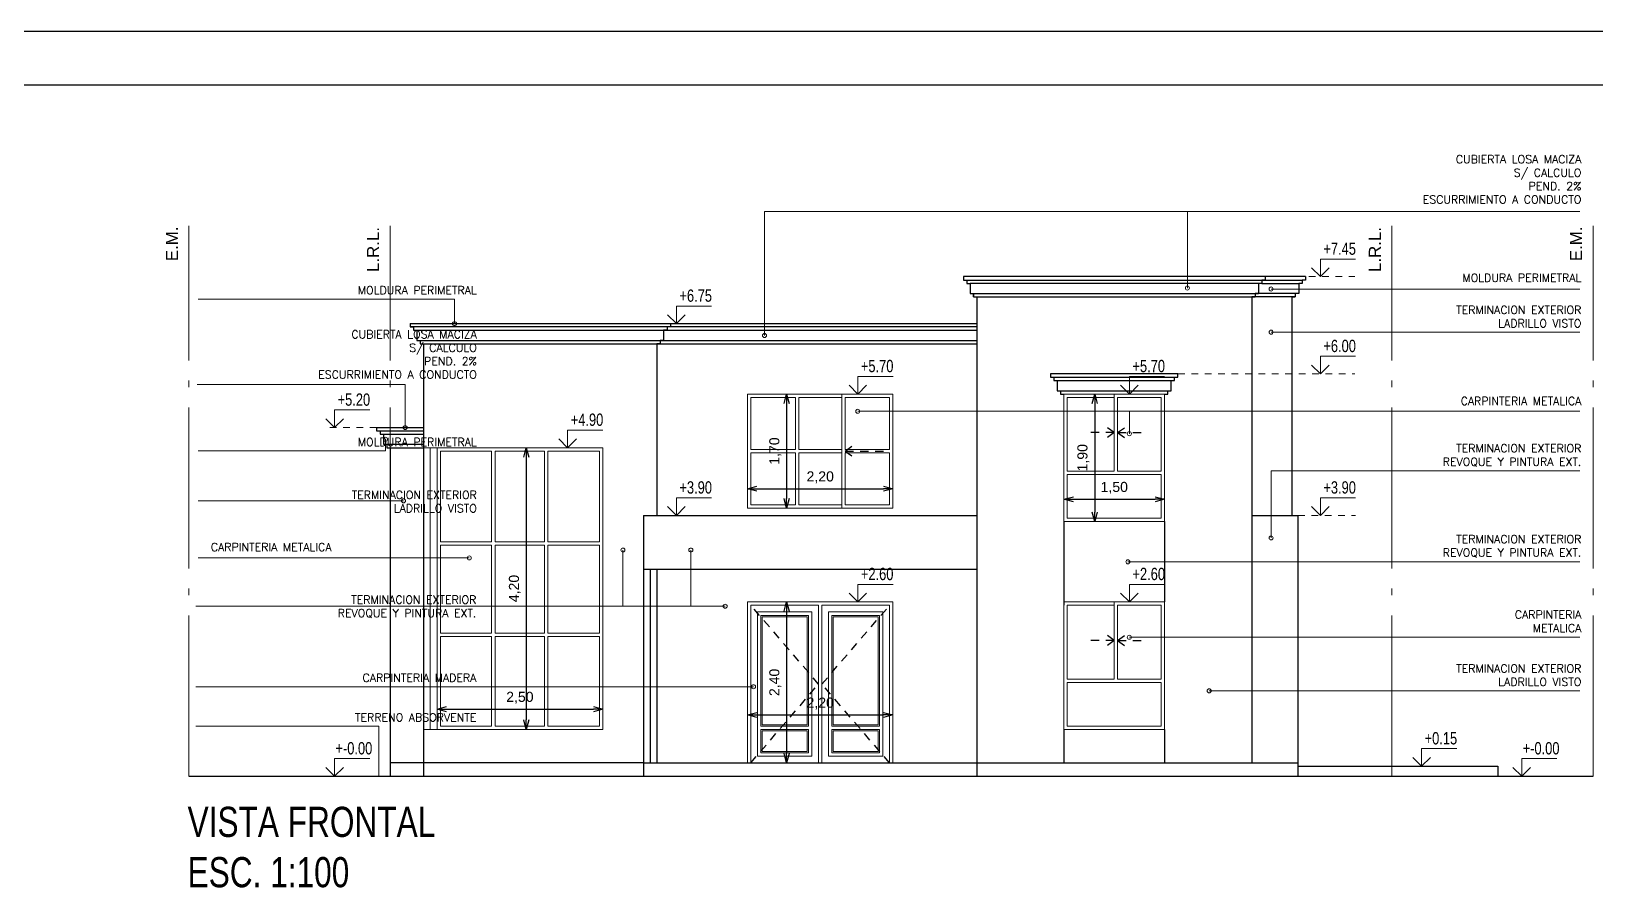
# Model space of a CAD drawing. Header units: millimetres. Extents: x 299 to 493, y -175 to -78.
# Drawn here: x 325.3 to 348.63, y -110.26 to -97.49 of the extents above; entities that cross this region are included whole.
import ezdxf

# ---------------------------------------------------------------- set-up
doc = ezdxf.new("R2010")
doc.units = ezdxf.units.MM
for name, pattern in [('ACAD_ISO04W100', [30, 24, -3, 0, -3]), ('ACAD_ISO07W100', [3, 0, -3]), ('HIDDEN2', [0.1875, 0.125, -0.0625])]:
    doc.linetypes.add(name, pattern=pattern)
for name, color, linetype, lineweight in [('0-CARATULA', 5, 'Continuous', 25), ('0-CARPVISTA', 20, 'Continuous', 15), ('0-COTAS', 11, 'Continuous', 15), ('0-EJES', 240, 'ACAD_ISO04W100', 20)]:
    doc.layers.add(name, color=color, linetype=linetype, lineweight=lineweight)
for name, color, linetype in [('0-FINITO', 253, 'Continuous'), ('0-MUROS', 251, 'Continuous'), ('0-TEXTO', 4, 'Continuous'), ('0-VISTA 2', 2, 'Continuous')]:
    doc.layers.add(name, color=color, linetype=linetype)
doc.styles.add('Arial', font='arial.ttf', dxfattribs={"height": 0.15})
doc.styles.add('DESLOC', font='arial.ttf', dxfattribs={"width": 0.75})
doc.styles.add('RomanS', font='romans.shx')
doc.styles.get("Standard").update_dxf_attribs({"font": 'arial.ttf'})
doc.dimstyles.new('CotaNº1', dxfattribs={"dimtxt": 0.15, "dimasz": 0.14, "dimexe": 0, "dimexo": 0.5, "dimgap": 0.08, "dimtad": 1, "dimzin": 4, "dimtxsty": 'Arial', "dimblk": 'OPEN30', "dimcen": 0.3, "dimse1": 1, "dimse2": 1, "dimaunit": 1, "dimazin": 0, "dimtfac": 1, "dimtmove": 0, "dimatfit": 2, "dimfxl": 1, "dimarcsym": 0})

# ---------------------------------------------------------------- blocks, each defined once
blk = doc.blocks.new('nivel vista')
for p in [(26282.266, 31333.514), (26282.466, 31333.514)]:
    blk.add_line(p, (26282.366, 31333.414))
blk.add_lwpolyline([(26282.366, 31333.414), (26282.366, 31333.614), (26282.766, 31333.614)])
blk = doc.blocks.new('_Open30')
at = {"color": 0, "linetype": 'ByBlock', "lineweight": -2}
for p, q in [((-1, 0.27), (0, 0)), ((0, 0), (-1, -0.27)), ((0, 0), (-1, 0))]:
    blk.add_line(p, q, dxfattribs=at)
blk = doc.blocks.new('*D388')
at = {"layer": '0-COTAS', "color": 0, "lineweight": -2, "transparency": 16777216}
blk.add_line((332.678, -103.837), (332.678, -107.757), dxfattribs=at)
at = {"layer": 'Defpoints', "color": 0, "transparency": 16777216}
for p in [(331.247, -103.697), (331.247, -107.897), (332.678, -107.897)]:
    blk.add_point(p, dxfattribs=at)
at = {"layer": '0-COTAS', "color": 0, "lineweight": -2, "transparency": 16777216, "xscale": 0.14, "yscale": 0.14, "zscale": 0.14}
for p, rotation in [((332.678, -103.697), 90), ((332.678, -107.897), 270)]:
    blk.add_blockref('_Open30', p, dxfattribs=dict(at, rotation=rotation))
at = {"layer": '0-COTAS', "color": 0, "transparency": 16777216, "insert": (332.508, -105.797), "char_height": 0.15, "attachment_point": 5, "rotation": 90, "style": 'Arial'}
blk.add_mtext('4,20', dxfattribs=at)
blk = doc.blocks.new('*D389')
at = {"layer": '0-COTAS', "color": 0, "lineweight": -2, "transparency": 16777216}
blk.add_line((336.561, -103.037), (336.561, -104.457), dxfattribs=at)
at = {"layer": 'Defpoints', "color": 0, "transparency": 16777216}
for p in [(337.062, -102.897), (336.561, -104.597), (337.062, -104.597)]:
    blk.add_point(p, dxfattribs=at)
at = {"layer": '0-COTAS', "color": 0, "lineweight": -2, "transparency": 16777216, "xscale": 0.14, "yscale": 0.14, "zscale": 0.14}
for p, rotation in [((336.561, -102.897), 90), ((336.561, -104.597), 270)]:
    blk.add_blockref('_Open30', p, dxfattribs=dict(at, rotation=rotation))
at = {"layer": '0-COTAS', "color": 0, "transparency": 16777216, "insert": (336.391, -103.747), "char_height": 0.15, "attachment_point": 5, "rotation": 90, "style": 'Arial'}
blk.add_mtext('1,70', dxfattribs=at)
blk = doc.blocks.new('*D390')
at = {"layer": '0-COTAS', "color": 0, "lineweight": -2, "transparency": 16777216}
blk.add_line((336.561, -106.137), (336.561, -108.257), dxfattribs=at)
at = {"layer": 'Defpoints', "color": 0, "transparency": 16777216}
for p in [(337.119, -105.997), (336.561, -108.397), (337.119, -108.397)]:
    blk.add_point(p, dxfattribs=at)
at = {"layer": '0-COTAS', "color": 0, "lineweight": -2, "transparency": 16777216, "xscale": 0.14, "yscale": 0.14, "zscale": 0.14}
for p, rotation in [((336.561, -105.997), 90), ((336.561, -108.397), 270)]:
    blk.add_blockref('_Open30', p, dxfattribs=dict(at, rotation=rotation))
at = {"layer": '0-COTAS', "color": 0, "transparency": 16777216, "insert": (336.391, -107.197), "char_height": 0.15, "attachment_point": 5, "rotation": 90, "style": 'Arial'}
blk.add_mtext('2,40', dxfattribs=at)
blk = doc.blocks.new('*D391')
at = {"layer": '0-COTAS', "color": 0, "lineweight": -2, "transparency": 16777216}
blk.add_line((341.156, -103.037), (341.156, -104.657), dxfattribs=at)
at = {"layer": 'Defpoints', "color": 0, "transparency": 16777216}
for p in [(340.697, -102.897), (340.697, -104.797), (341.156, -104.797)]:
    blk.add_point(p, dxfattribs=at)
at = {"layer": '0-COTAS', "color": 0, "lineweight": -2, "transparency": 16777216, "xscale": 0.14, "yscale": 0.14, "zscale": 0.14}
for p, rotation in [((341.156, -102.897), 90), ((341.156, -104.797), 270)]:
    blk.add_blockref('_Open30', p, dxfattribs=dict(at, rotation=rotation))
at = {"layer": '0-COTAS', "color": 0, "transparency": 16777216, "insert": (340.986, -103.847), "char_height": 0.15, "attachment_point": 5, "rotation": 90, "style": 'Arial'}
blk.add_mtext('1,90', dxfattribs=at)
blk = doc.blocks.new('*D421')
at = {"layer": '0-COTAS', "color": 0, "lineweight": -2, "transparency": 16777216}
blk.add_line((331.487, -107.596), (333.68, -107.596), dxfattribs=at)
at = {"layer": 'Defpoints', "color": 0, "transparency": 16777216}
for p in [(333.82, -107.596), (331.347, -107.897), (333.82, -107.897)]:
    blk.add_point(p, dxfattribs=at)
at = {"layer": '0-COTAS', "color": 0, "lineweight": -2, "transparency": 16777216, "xscale": 0.14, "yscale": 0.14, "zscale": 0.14, "rotation": 180}
blk.add_blockref('_Open30', (331.347, -107.596), dxfattribs=at)
at = {"layer": '0-COTAS', "color": 0, "lineweight": -2, "transparency": 16777216, "xscale": 0.14, "yscale": 0.14, "zscale": 0.14}
blk.add_blockref('_Open30', (333.82, -107.596), dxfattribs=at)
at = {"layer": '0-COTAS', "color": 0, "transparency": 16777216, "insert": (332.583, -107.426), "char_height": 0.15, "attachment_point": 5, "style": 'Arial'}
blk.add_mtext('2,50', dxfattribs=at)
blk = doc.blocks.new('*D422')
at = {"layer": '0-COTAS', "color": 0, "lineweight": -2, "transparency": 16777216}
blk.add_line((336.117, -107.682), (338.007, -107.682), dxfattribs=at)
at = {"layer": 'Defpoints', "color": 0, "transparency": 16777216}
for p in [(338.147, -107.682), (335.977, -108.397), (338.147, -108.397)]:
    blk.add_point(p, dxfattribs=at)
at = {"layer": '0-COTAS', "color": 0, "lineweight": -2, "transparency": 16777216, "xscale": 0.14, "yscale": 0.14, "zscale": 0.14, "rotation": 180}
blk.add_blockref('_Open30', (335.977, -107.682), dxfattribs=at)
at = {"layer": '0-COTAS', "color": 0, "lineweight": -2, "transparency": 16777216, "xscale": 0.14, "yscale": 0.14, "zscale": 0.14}
blk.add_blockref('_Open30', (338.147, -107.682), dxfattribs=at)
at = {"layer": '0-COTAS', "color": 0, "transparency": 16777216, "insert": (337.062, -107.512), "char_height": 0.15, "attachment_point": 5, "style": 'Arial'}
blk.add_mtext('2,20', dxfattribs=at)
blk = doc.blocks.new('*D423')
at = {"layer": '0-COTAS', "color": 0, "lineweight": -2, "transparency": 16777216}
blk.add_line((336.117, -104.309), (338.007, -104.309), dxfattribs=at)
at = {"layer": 'Defpoints', "color": 0, "transparency": 16777216}
for p in [(338.147, -104.309), (335.977, -104.597), (338.147, -104.597)]:
    blk.add_point(p, dxfattribs=at)
at = {"layer": '0-COTAS', "color": 0, "lineweight": -2, "transparency": 16777216, "xscale": 0.14, "yscale": 0.14, "zscale": 0.14, "rotation": 180}
blk.add_blockref('_Open30', (335.977, -104.309), dxfattribs=at)
at = {"layer": '0-COTAS', "color": 0, "lineweight": -2, "transparency": 16777216, "xscale": 0.14, "yscale": 0.14, "zscale": 0.14}
blk.add_blockref('_Open30', (338.147, -104.309), dxfattribs=at)
at = {"layer": '0-COTAS', "color": 0, "transparency": 16777216, "insert": (337.062, -104.139), "char_height": 0.15, "attachment_point": 5, "style": 'Arial'}
blk.add_mtext('2,20', dxfattribs=at)
blk = doc.blocks.new('*D424')
at = {"layer": '0-COTAS', "color": 0, "lineweight": -2, "transparency": 16777216}
blk.add_line((340.837, -104.466), (342.057, -104.466), dxfattribs=at)
at = {"layer": 'Defpoints', "color": 0, "transparency": 16777216}
for p in [(342.197, -104.466), (340.697, -104.797), (342.197, -104.797)]:
    blk.add_point(p, dxfattribs=at)
at = {"layer": '0-COTAS', "color": 0, "lineweight": -2, "transparency": 16777216, "xscale": 0.14, "yscale": 0.14, "zscale": 0.14, "rotation": 180}
blk.add_blockref('_Open30', (340.697, -104.466), dxfattribs=at)
at = {"layer": '0-COTAS', "color": 0, "lineweight": -2, "transparency": 16777216, "xscale": 0.14, "yscale": 0.14, "zscale": 0.14}
blk.add_blockref('_Open30', (342.197, -104.466), dxfattribs=at)
at = {"layer": '0-COTAS', "color": 0, "transparency": 16777216, "insert": (341.447, -104.296), "char_height": 0.15, "attachment_point": 5, "style": 'Arial'}
blk.add_mtext('1,50', dxfattribs=at)
blk = doc.blocks.new('*D425')
at = {"layer": '0-COTAS', "color": 0, "lineweight": -2, "transparency": 16777216}
blk.add_line((341.156, -103.037), (341.156, -104.657), dxfattribs=at)
at = {"layer": 'Defpoints', "color": 0, "transparency": 16777216}
for p in [(340.697, -102.897), (340.697, -104.797), (341.156, -104.797)]:
    blk.add_point(p, dxfattribs=at)
at = {"layer": '0-COTAS', "color": 0, "lineweight": -2, "transparency": 16777216, "xscale": 0.14, "yscale": 0.14, "zscale": 0.14}
for p, rotation in [((341.156, -102.897), 90), ((341.156, -104.797), 270)]:
    blk.add_blockref('_Open30', p, dxfattribs=dict(at, rotation=rotation))
at = {"layer": '0-COTAS', "color": 0, "transparency": 16777216, "insert": (340.986, -103.847), "char_height": 0.15, "attachment_point": 5, "rotation": 90, "style": 'Arial'}
blk.add_mtext('1,90', dxfattribs=at)
blk = doc.blocks.new('*D426')
at = {"layer": '0-COTAS', "color": 0, "lineweight": -2, "transparency": 16777216}
blk.add_line((340.837, -104.466), (342.057, -104.466), dxfattribs=at)
at = {"layer": 'Defpoints', "color": 0, "transparency": 16777216}
for p in [(342.197, -104.466), (342.197, -104.797), (340.697, -107.897)]:
    blk.add_point(p, dxfattribs=at)
at = {"layer": '0-COTAS', "color": 0, "lineweight": -2, "transparency": 16777216, "xscale": 0.14, "yscale": 0.14, "zscale": 0.14, "rotation": 180}
blk.add_blockref('_Open30', (340.697, -104.466), dxfattribs=at)
at = {"layer": '0-COTAS', "color": 0, "lineweight": -2, "transparency": 16777216, "xscale": 0.14, "yscale": 0.14, "zscale": 0.14}
blk.add_blockref('_Open30', (342.197, -104.466), dxfattribs=at)
at = {"layer": '0-COTAS', "color": 0, "transparency": 16777216, "insert": (341.447, -104.296), "char_height": 0.15, "attachment_point": 5, "style": 'Arial'}
blk.add_mtext('1,50', dxfattribs=at)

msp = doc.modelspace()

# ---------------------------------------------------------------- linework, layer by layer
at = {"layer": '0-CARATULA'}
for p, q in [((301.966, -97.488, 0.041), (390.358, -97.488, 0.041)), ((302.766, -98.288, 0.041), (389.558, -98.288, 0.041))]:
    msp.add_line(p, q, dxfattribs=at)
at = {"layer": '0-CARPVISTA'}
for p, q in [((336.692, -102.947, 0.041), (336.692, -103.722, 0.041)), ((336.742, -102.947, 0.041), (336.742, -103.722, 0.041)), ((337.382, -102.897, 0.041), (337.382, -104.597, 0.041)), ((337.432, -102.947, 0.041), (337.432, -103.722, 0.041)), ((340.697, -102.897, 0.041), (342.197, -102.897, 0.041)), ((341.447, -104.047, 0.041), (341.447, -102.897, 0.041)), ((341.497, -104.047, 0.041), (341.497, -102.947, 0.041)), ((331.147, -103.697, 0.041), (333.82, -103.697, 0.041)), ((331.247, -103.697, 0.041), (331.247, -107.897, 0.041)), ((331.347, -103.697, 0.041), (331.347, -107.897, 0.041)), ((331.397, -103.747, 0.041), (331.397, -105.102, 0.041)), ((331.397, -103.747, 0.041), (332.162, -103.747, 0.041)), ((332.162, -103.747, 0.041), (332.162, -105.102, 0.041)), ((332.212, -103.747, 0.041), (332.212, -105.102, 0.041)), ((332.212, -103.747, 0.041), (332.952, -103.747, 0.041)), ((332.952, -103.747, 0.041), (332.952, -105.102, 0.041)), ((333.002, -103.747, 0.041), (333.002, -105.102, 0.041)), ((333.002, -103.747, 0.041), (333.77, -103.747, 0.041)), ((333.77, -103.747, 0.041), (333.77, -105.102, 0.041)), ((333.82, -103.697, 0.041), (333.82, -107.897, 0.041)), ((336.027, -103.722, 0.041), (336.692, -103.722, 0.041)), ((336.027, -103.772, 0.041), (336.692, -103.772, 0.041)), ((336.692, -103.772, 0.041), (336.692, -104.547, 0.041)), ((336.742, -103.722, 0.041), (337.382, -103.722, 0.041)), ((336.742, -103.772, 0.041), (337.382, -103.772, 0.041)), ((336.742, -103.772, 0.041), (336.742, -104.547, 0.041)), ((337.432, -103.722, 0.041), (338.097, -103.722, 0.041)), ((337.432, -103.772, 0.041), (338.097, -103.772, 0.041)), ((337.432, -103.772, 0.041), (337.432, -104.547, 0.041)), ((340.747, -104.047, 0.041), (341.447, -104.047, 0.041)), ((340.747, -104.097, 0.041), (342.147, -104.097, 0.041)), ((331.397, -105.102, 0.041), (332.162, -105.102, 0.041)), ((331.397, -105.152, 0.041), (331.397, -106.462, 0.041)), ((331.397, -105.152, 0.041), (332.162, -105.152, 0.041)), ((332.162, -105.152, 0.041), (332.162, -106.462, 0.041)), ((332.212, -105.102, 0.041), (332.952, -105.102, 0.041)), ((332.212, -105.152, 0.041), (332.212, -106.462, 0.041)), ((332.212, -105.152, 0.041), (332.952, -105.152, 0.041)), ((332.952, -105.152, 0.041), (332.952, -106.462, 0.041)), ((333.002, -105.102, 0.041), (333.77, -105.102, 0.041)), ((333.002, -105.152, 0.041), (333.002, -106.462, 0.041)), ((333.002, -105.152, 0.041), (333.77, -105.152, 0.041)), ((333.77, -105.152, 0.041), (333.77, -106.462, 0.041)), ((337.037, -106.047, 0.041), (337.037, -108.397, 0.041)), ((337.087, -106.047, 0.041), (337.087, -108.397, 0.041)), ((341.447, -107.147, 0.041), (341.447, -105.997, 0.041)), ((341.497, -107.147, 0.041), (341.497, -106.047, 0.041)), ((331.397, -106.462, 0.041), (332.162, -106.462, 0.041)), ((331.397, -106.512, 0.041), (331.397, -107.847, 0.041)), ((331.397, -106.512, 0.041), (332.162, -106.512, 0.041)), ((332.162, -106.512, 0.041), (332.162, -107.847, 0.041)), ((332.212, -106.462, 0.041), (332.952, -106.462, 0.041)), ((332.212, -106.512, 0.041), (332.212, -107.847, 0.041)), ((332.212, -106.512, 0.041), (332.952, -106.512, 0.041)), ((332.952, -106.512, 0.041), (332.952, -107.847, 0.041)), ((333.002, -106.462, 0.041), (333.77, -106.462, 0.041)), ((333.002, -106.512, 0.041), (333.002, -107.847, 0.041)), ((333.002, -106.512, 0.041), (333.77, -106.512, 0.041)), ((333.77, -106.512, 0.041), (333.77, -107.847, 0.041)), ((340.747, -107.147, 0.041), (341.447, -107.147, 0.041)), ((340.747, -107.197, 0.041), (342.147, -107.197, 0.041)), ((331.147, -107.897, 0.041), (333.82, -107.897, 0.041)), ((331.397, -107.847, 0.041), (332.162, -107.847, 0.041)), ((332.212, -107.847, 0.041), (332.952, -107.847, 0.041)), ((333.002, -107.847, 0.041), (333.77, -107.847, 0.041)), ((336.177, -107.847, 0.041), (336.887, -107.847, 0.041)), ((336.177, -107.897, 0.041), (336.887, -107.897, 0.041)), ((337.237, -107.847, 0.041), (337.947, -107.847, 0.041)), ((337.237, -107.897, 0.041), (337.947, -107.897, 0.041))]:
    msp.add_line(p, q, dxfattribs=at)
at = {"layer": '0-CARPVISTA', "elevation": 0.041}
for points in [[(335.977, -102.897), (335.977, -104.597), (338.147, -104.597), (338.147, -102.897)], [(340.697, -104.797), (340.697, -102.897), (342.197, -102.897), (342.197, -104.797)], [(336.127, -108.297), (336.127, -106.147), (336.937, -106.147), (336.937, -108.297)], [(337.187, -108.297), (337.187, -106.147), (337.997, -106.147), (337.997, -108.297)], [(340.697, -107.897), (340.697, -105.997), (342.197, -105.997), (342.197, -107.897)], [(336.197, -107.827), (336.197, -106.217), (336.867, -106.217), (336.867, -107.827)], [(337.257, -107.827), (337.257, -106.217), (337.927, -106.217), (337.927, -107.827)], [(336.867, -107.917), (336.867, -108.227), (336.197, -108.227), (336.197, -107.917)], [(337.927, -107.917), (337.927, -108.227), (337.257, -108.227), (337.257, -107.917)]]:
    msp.add_lwpolyline(points, close=True, dxfattribs=at)
for points in [[(336.692, -102.947), (336.027, -102.947), (336.027, -103.722)], [(337.382, -102.947), (336.742, -102.947)], [(338.097, -103.722), (338.097, -102.947), (337.432, -102.947)], [(340.747, -104.047), (340.747, -102.947), (341.447, -102.947)], [(341.497, -102.947), (342.147, -102.947), (342.147, -104.047), (341.497, -104.047)], [(336.027, -103.772), (336.027, -104.547), (336.692, -104.547)], [(337.432, -104.547), (338.097, -104.547), (338.097, -103.772)], [(341.447, -104.747), (340.747, -104.747), (340.747, -104.097)], [(342.147, -104.097), (342.147, -104.747), (341.447, -104.747)], [(336.742, -104.547), (337.382, -104.547)], [(335.977, -108.397), (335.977, -105.997), (338.147, -105.997), (338.147, -108.397)], [(336.027, -108.397), (336.027, -106.047), (337.037, -106.047)], [(337.087, -106.047), (338.097, -106.047), (338.097, -108.397)], [(340.747, -107.147), (340.747, -106.047), (341.447, -106.047)], [(341.497, -106.047), (342.147, -106.047), (342.147, -107.147), (341.497, -107.147)], [(336.177, -107.847), (336.177, -106.197), (336.887, -106.197), (336.887, -107.847)], [(337.237, -107.847), (337.237, -106.197), (337.947, -106.197), (337.947, -107.847)], [(341.447, -107.847), (340.747, -107.847), (340.747, -107.197)], [(342.147, -107.197), (342.147, -107.847), (341.447, -107.847)], [(336.887, -107.897), (336.887, -108.247), (336.177, -108.247), (336.177, -107.897)], [(337.947, -107.897), (337.947, -108.247), (337.237, -108.247), (337.237, -107.897)]]:
    msp.add_lwpolyline(points, dxfattribs=at)
at = {"layer": '0-COTAS'}
for p, q in [((336.231, -100.173, 0.041), (348.391, -100.173, 0.041)), ((336.231, -100.173, 0.041), (336.231, -102.024, 0.041)), ((342.538, -100.173, 0.041), (342.538, -101.317, 0.041)), ((331.608, -101.483, 0.041), (327.784, -101.483, 0.041)), ((331.608, -101.847, 0.041), (331.608, -101.483, 0.041)), ((343.786, -101.331, 0.041), (348.391, -101.331, 0.041)), ((343.786, -101.975, 0.041), (348.391, -101.975, 0.041)), ((330.872, -102.757, 0.041), (327.768, -102.757, 0.041)), ((330.872, -103.397, 0.041), (330.872, -102.757, 0.041)), ((337.622, -103.154, 0.041), (348.391, -103.154, 0.041)), ((341.672, -103.154, 0.041), (341.672, -103.489, 0.041)), ((330.578, -103.746, 0.041), (330.578, -103.571, 0.041)), ((330.578, -103.746, 0.041), (327.784, -103.746, 0.041)), ((343.786, -104.044, 0.041), (348.391, -104.044, 0.041)), ((343.786, -104.044, 0.041), (343.786, -105.042, 0.041)), ((327.784, -104.49, 0.041), (330.847, -104.49, 0.041)), ((327.784, -105.341, 0.041), (331.828, -105.341, 0.041)), ((334.119, -106.061, 0.041), (334.119, -105.224, 0.041)), ((335.132, -106.061, 0.041), (335.132, -105.224, 0.041)), ((341.65, -105.399, 0.041), (348.391, -105.399, 0.041)), ((327.752, -106.061, 0.041), (335.644, -106.061, 0.041)), ((341.672, -106.524, 0.041), (348.391, -106.524, 0.041)), ((327.752, -107.261, 0.041), (336.067, -107.261, 0.041)), ((342.862, -107.322, 0.041), (348.391, -107.322, 0.041)), ((327.752, -107.851, 0.041), (330.479, -107.851, 0.041)), ((330.479, -107.851, 0.041), (330.479, -108.597, 0.041))]:
    msp.add_line(p, q, dxfattribs=at)
at = {"layer": '0-COTAS', "linetype": 'ACAD_ISO07W100', "ltscale": 0.02}
for p, q in [((344.147, -101.147, 0.041), (345.035, -101.147, 0.041)), ((342.397, -102.597, 0.041), (345.035, -102.597, 0.041)), ((330.447, -103.397, 0.041), (329.687, -103.397, 0.041)), ((344.187, -104.707, 0.041), (345.044, -104.707, 0.041))]:
    msp.add_line(p, q, dxfattribs=at)
at = {"layer": '0-COTAS'}
for centre in [(342.538, -101.317, 0.041), (343.786, -101.331, 0.041), (331.608, -101.847, 0.041), (343.786, -101.975, 0.041), (336.231, -102.024, 0.041), (337.622, -103.154, 0.041), (330.578, -103.571, 0.041), (330.872, -103.397, 0.041), (341.672, -103.489, 0.041), (330.847, -104.49, 0.041), (334.119, -105.224, 0.041), (335.132, -105.224, 0.041), (343.786, -105.042, 0.041), (331.828, -105.341, 0.041), (341.65, -105.399, 0.041), (335.644, -106.061, 0.041), (341.672, -106.524, 0.041), (336.067, -107.261, 0.041), (342.862, -107.322, 0.041)]:
    msp.add_circle(centre, 0.0303, dxfattribs=at)
at = {"layer": '0-EJES', "ltscale": 0.1}
for p, q in [((327.647, -108.597, 0.041), (327.647, -100.388, 0.041)), ((330.647, -108.597, 0.041), (330.647, -100.388, 0.041)), ((345.587, -108.597, 0.041), (345.587, -100.388, 0.041)), ((348.587, -108.597, 0.041), (348.587, -100.388, 0.041))]:
    msp.add_line(p, q, dxfattribs=at)
at = {"layer": '0-FINITO'}
for p, q in [((343.647, -101.247, 0.041), (344.197, -101.247, 0.041)), ((344.297, -101.147, 0.041), (343.697, -101.147, 0.041)), ((343.697, -101.197, 0.041), (344.247, -101.197, 0.041)), ((344.097, -101.447, 0.041), (343.547, -101.447, 0.041)), ((344.147, -101.397, 0.041), (343.597, -101.397, 0.041)), ((344.097, -101.447, 0.041), (344.097, -104.707, 0.041)), ((344.097, -101.447, 0.041), (344.147, -101.447, 0.041)), ((344.147, -101.397, 0.041), (344.147, -101.447, 0.041)), ((330.447, -103.397, 0.041), (331.147, -103.397, 0.041)), ((330.497, -103.447, 0.041), (331.147, -103.447, 0.041)), ((330.547, -103.497, 0.041), (331.147, -103.497, 0.041)), ((330.597, -103.647, 0.041), (331.147, -103.647, 0.041)), ((330.597, -103.697, 0.041), (331.147, -103.697, 0.041)), ((330.647, -103.697, 0.041), (330.647, -108.597, 0.041)), ((343.497, -104.707, 0.041), (344.187, -104.707, 0.041)), ((344.187, -104.707, 0.041), (344.187, -108.397, 0.041)), ((331.147, -108.397, 0.041), (330.647, -108.397, 0.041))]:
    msp.add_line(p, q, dxfattribs=at)
at = {"layer": '0-FINITO', "linetype": 'HIDDEN2'}
for p, q in [((341.447, -103.472, 0.041), (341.013, -103.472, 0.041)), ((341.447, -103.472, 0.041), (341.322, -103.382, 0.041)), ((341.447, -103.472, 0.041), (341.322, -103.561, 0.041)), ((341.497, -103.472, 0.041), (341.622, -103.382, 0.041)), ((341.497, -103.472, 0.041), (341.931, -103.472, 0.041)), ((341.497, -103.472, 0.041), (341.622, -103.561, 0.041)), ((337.432, -103.747, 0.041), (337.557, -103.657, 0.041)), ((337.432, -103.747, 0.041), (338.025, -103.747, 0.041)), ((337.432, -103.747, 0.041), (337.557, -103.836, 0.041)), ((337.037, -107.222, 0.041), (336.027, -106.047, 0.041)), ((337.087, -107.222, 0.041), (338.097, -106.047, 0.041)), ((341.447, -106.572, 0.041), (341.013, -106.572, 0.041)), ((341.447, -106.572, 0.041), (341.322, -106.482, 0.041)), ((341.447, -106.572, 0.041), (341.322, -106.661, 0.041)), ((341.497, -106.572, 0.041), (341.622, -106.482, 0.041)), ((341.497, -106.572, 0.041), (341.931, -106.572, 0.041)), ((341.497, -106.572, 0.041), (341.622, -106.661, 0.041)), ((336.027, -108.397, 0.041), (337.037, -107.222, 0.041)), ((338.097, -108.397, 0.041), (337.087, -107.222, 0.041))]:
    msp.add_line(p, q, dxfattribs=at)
at = {"layer": '0-FINITO', "elevation": 0.041}
for points in [[(344.297, -101.147), (344.297, -101.197), (344.247, -101.197), (344.247, -101.247), (344.197, -101.247), (344.197, -101.397), (344.147, -101.397), (344.147, -101.447), (344.097, -101.447)], [(330.447, -103.397), (330.447, -103.447), (330.497, -103.447), (330.497, -103.497), (330.547, -103.497), (330.547, -103.647), (330.597, -103.647), (330.597, -103.697), (330.647, -103.697)]]:
    msp.add_lwpolyline(points, dxfattribs=at)
at = {"layer": '0-MUROS'}
for p, q in [((339.247, -101.197, 0.041), (343.697, -101.197, 0.041)), ((343.647, -101.247, 0.041), (339.297, -101.247, 0.041)), ((339.347, -101.447, 0.041), (339.347, -101.397, 0.041)), ((339.347, -101.397, 0.041), (343.597, -101.397, 0.041)), ((339.347, -101.447, 0.041), (343.547, -101.447, 0.041)), ((339.397, -101.447, 0.041), (339.397, -108.597, 0.041)), ((343.497, -101.447, 0.041), (343.497, -108.397, 0.041)), ((334.427, -104.707, 0.041), (334.427, -108.397, 0.041)), ((334.427, -104.707, 0.041), (339.397, -104.707, 0.041)), ((334.427, -105.507, 0.041), (339.397, -105.507, 0.041)), ((334.527, -105.507, 0.041), (334.527, -108.397, 0.041)), ((334.627, -105.507, 0.041), (334.627, -108.397, 0.041)), ((334.427, -108.397, 0.041), (343.497, -108.397, 0.041)), ((334.427, -108.397, 0.041), (334.427, -108.597, 0.041)), ((343.497, -108.397, 0.041), (344.187, -108.397, 0.041)), ((344.187, -108.397, 0.041), (344.187, -108.597, 0.041)), ((344.187, -108.447, 0.041), (347.167, -108.447, 0.041)), ((347.167, -108.447, 0.041), (347.167, -108.597, 0.041)), ((327.647, -108.597, 0.041), (348.587, -108.597, 0.041))]:
    msp.add_line(p, q, dxfattribs=at)
at = {"layer": '0-MUROS', "elevation": 0.041}
for points in [[(343.697, -101.147), (339.197, -101.147), (339.197, -101.197), (339.247, -101.197), (339.247, -101.247), (339.297, -101.247), (339.297, -101.397), (339.347, -101.397), (339.347, -101.447), (339.397, -101.447)], [(343.697, -101.147), (343.697, -101.197), (343.647, -101.197), (343.647, -101.247), (343.597, -101.247), (343.597, -101.397), (343.547, -101.397), (343.547, -101.447), (343.497, -101.447)]]:
    msp.add_lwpolyline(points, dxfattribs=at)
at = {"layer": '0-VISTA 2'}
for p, q in [((343.547, -101.397, 0.041), (343.547, -101.447, 0.041)), ((330.947, -101.847, 0.041), (330.947, -101.897, 0.041)), ((330.947, -101.847, 0.041), (339.397, -101.847, 0.041)), ((330.997, -101.947, 0.041), (339.397, -101.947, 0.041)), ((331.047, -102.097, 0.041), (339.397, -102.097, 0.041)), ((331.147, -102.147, 0.041), (331.147, -108.597, 0.041)), ((334.627, -102.147, 0.041), (334.627, -104.707, 0.041)), ((340.547, -102.647, 0.041), (342.347, -102.647, 0.041)), ((340.597, -102.697, 0.041), (342.297, -102.697, 0.041)), ((340.647, -102.847, 0.041), (342.247, -102.847, 0.041)), ((340.697, -104.797, 0.041), (340.697, -106.047, 0.041)), ((342.197, -104.797, 0.041), (342.197, -105.997, 0.041)), ((340.697, -107.897, 0.041), (340.697, -108.397, 0.041)), ((342.197, -107.897, 0.041), (342.197, -108.397, 0.041)), ((334.427, -108.397, 0.041), (331.147, -108.397, 0.041))]:
    msp.add_line(p, q, dxfattribs=at)
at = {"layer": '0-VISTA 2', "elevation": 0.041}
for points in [[(339.397, -101.897), (330.947, -101.897), (330.997, -101.897), (330.997, -101.947), (331.047, -101.947), (331.047, -102.097), (331.097, -102.097), (331.097, -102.147), (339.397, -102.147)], [(334.827, -101.847), (334.827, -101.897), (334.777, -101.897), (334.777, -101.947), (334.727, -101.947), (334.727, -102.097), (334.677, -102.097), (334.677, -102.147), (334.627, -102.147)], [(342.197, -102.897), (342.247, -102.897), (342.247, -102.847), (342.297, -102.847), (342.297, -102.697), (342.347, -102.697), (342.347, -102.647), (342.397, -102.647), (342.397, -102.597), (340.497, -102.597), (340.497, -102.647), (340.547, -102.647), (340.547, -102.697), (340.597, -102.697), (340.597, -102.847), (340.647, -102.847), (340.647, -102.897), (340.697, -102.897)]]:
    msp.add_lwpolyline(points, dxfattribs=at)

# ---------------------------------------------------------------- block references
at = {"layer": '0-COTAS', "xscale": 1.31155353799204, "yscale": 1.31155353799204, "zscale": 1.31155353799204}
for p in [(-34126.21, -41196.597, 0.041), (-34135.813, -41197.297, 0.041), (-34126.21, -41198.047, 0.041), (-34133.107, -41198.347, 0.041), (-34129.057, -41198.347, 0.041), (-34140.911, -41198.847, 0.041), (-34137.435, -41199.147, 0.041), (-34135.813, -41200.157, 0.041), (-34126.21, -41200.157, 0.041), (-34133.107, -41201.447, 0.041), (-34129.057, -41201.447, 0.041), (-34124.7, -41203.897, 0.041), (-34140.911, -41204.046, 0.041), (-34123.206, -41204.046, 0.041)]:
    msp.add_blockref('nivel vista', p, dxfattribs=at)

# ---------------------------------------------------------------- texts
at = {"layer": '0-COTAS', "char_height": 0.1832, "attachment_point": 5, "line_spacing_factor": 0.7, "style": 'DESLOC'}
for s, insert in [('+7.45', (344.808, -100.731, 0.041)), ('+6.75', (335.205, -101.431, 0.041)), ('+6.00', (344.808, -102.181, 0.041)), ('+5.70', (337.911, -102.481, 0.041)), ('+5.70', (341.961, -102.481, 0.041)), ('+5.20', (330.107, -102.981, 0.041)), ('+4.90', (333.584, -103.281, 0.041)), ('+3.90', (335.205, -104.291, 0.041)), ('+3.90', (344.808, -104.291, 0.041)), ('+2.60', (337.911, -105.581, 0.041)), ('+2.60', (341.961, -105.581, 0.041)), ('+0.15', (346.318, -108.031, 0.041)), ('+-0.00', (330.107, -108.18, 0.041)), ('+-0.00', (347.812, -108.18, 0.041))]:
    msp.add_mtext_dynamic_manual_height_columns(s, width=0.6482, gutter_width=1, heights=[0], dxfattribs=dict(at, insert=insert))
at = {"layer": '0-TEXTO', "color": 4, "char_height": 0.12, "attachment_point": 6, "style": 'RomanS'}
for s, insert in [('CUBIERTA LOSA MACIZA\\PS/ CALCULO\\PPEND. 2%\\PESCURRIMIENTO A CONDUCTO', (348.413, -99.697, 0.041)), ('MOLDURA PERIMETRAL', (348.413, -101.164, 0.041)), ('MOLDURA PERIMETRAL', (331.94, -101.349, 0.041)), ('TERMINACION EXTERIOR\\PLADRILLO VISTO', (348.413, -101.743, 0.041)), ('CUBIERTA LOSA MACIZA\\PS/ CALCULO\\PPEND. 2%\\PESCURRIMIENTO A CONDUCTO', (331.941, -102.307, 0.041)), ('CARPINTERIA METALICA', (348.413, -103.001, 0.041)), ('MOLDURA PERIMETRAL', (331.94, -103.612, 0.041)), ('TERMINACION EXTERIOR\\PREVOQUE Y PINTURA EXT.', (348.413, -103.812, 0.041)), ('TERMINACION EXTERIOR\\PLADRILLO VISTO', (331.941, -104.501, 0.041)), ('CARPINTERIA METALICA', (329.774, -105.179, 0.041)), ('TERMINACION EXTERIOR\\PREVOQUE Y PINTURA EXT.', (348.413, -105.167, 0.041)), ('TERMINACION EXTERIOR\\PREVOQUE Y PINTURA EXT.', (331.934, -106.069, 0.041)), ('CARPINTERIA\\P METALICA', (348.413, -106.286, 0.041)), ('CARPINTERIA MADERA', (331.934, -107.128, 0.041)), ('TERMINACION EXTERIOR\\PLADRILLO VISTO', (348.413, -107.09, 0.041)), ('TERRENO ABSORVENTE ', (331.934, -107.718, 0.041))]:
    msp.add_mtext_dynamic_manual_height_columns(s, width=4.16412, gutter_width=1, heights=[1.04], dxfattribs=dict(at, insert=insert))
at = {"layer": '0-TEXTO', "char_height": 0.18, "attachment_point": 5, "rotation": 90}
for s, insert in [('E.M.', (327.393, -100.658, 0.041)), ('L.R.L.', (330.393, -100.742, 0.041)), ('L.R.L.', (345.333, -100.742, 0.041)), ('E.M.', (348.333, -100.658, 0.041))]:
    msp.add_mtext_dynamic_manual_height_columns(s, width=2.81894, gutter_width=16216.005, heights=[1.559], dxfattribs=dict(at, insert=insert))
at = {"layer": '0-TEXTO', "insert": (326.939, -109.051, 0.041), "char_height": 0.45, "attachment_point": 1, "style": 'DESLOC'}
msp.add_mtext_dynamic_manual_height_columns('\\pi0.68868;VISTA FRONTAL\\PESC. 1:100', width=6.62433, gutter_width=1.5, heights=[2.517], dxfattribs=at)

# ---------------------------------------------------------------- dimensions: what is measured, and where the dimension line sits
at = {"layer": '0-COTAS'}
for base, p1, p2, picture, middle in [((336.561, -104.597, 0.041), (337.062, -102.897, 0.041), (337.062, -104.597, 0.041), '*D389', (336.391, -103.747, 0.041)), ((341.156, -104.797, 0.041), (340.697, -102.897, 0.041), (340.697, -104.797, 0.041), '*D391', (340.986, -103.847, 0.041)), ((341.156, -104.797, 0.041), (340.697, -102.897, 0.041), (340.697, -104.797, 0.041), '*D425', (340.986, -103.847, 0.041)), ((332.678, -107.897, 0.041), (331.247, -103.697, 0.041), (331.247, -107.897, 0.041), '*D388', (332.508, -105.797, 0.041)), ((336.561, -108.397, 0.041), (337.119, -105.997, 0.041), (337.119, -108.397, 0.041), '*D390', (336.391, -107.197, 0.041))]:
    dim = msp.add_linear_dim(base=base, p1=p1, p2=p2, angle=90, dimstyle='CotaNº1', dxfattribs=at)
    dim.commit()
    dim.dimension.update_dxf_attribs({"geometry": picture, "text_midpoint": middle})
for base, p1, p2, text, picture, middle in [((338.147, -104.309, 0.041), (335.977, -104.597, 0.041), (338.147, -104.597, 0.041), '2,20', '*D423', (337.062, -104.139, 0.041)), ((333.82, -107.596, 0.041), (331.347, -107.897, 0.041), (333.82, -107.897, 0.041), '2,50', '*D421', (332.583, -107.426, 0.041)), ((338.147, -107.682, 0.041), (335.977, -108.397, 0.041), (338.147, -108.397, 0.041), '2,20', '*D422', (337.062, -107.512, 0.041))]:
    dim = msp.add_linear_dim(base=base, p1=p1, p2=p2, text=text, dimstyle='CotaNº1', dxfattribs=at)
    dim.commit()
    dim.dimension.update_dxf_attribs({"geometry": picture, "text_midpoint": middle})
for p1, picture in [((340.697, -104.797, 0.041), '*D424'), ((340.697, -107.897, 0.041), '*D426')]:
    dim = msp.add_linear_dim(base=(342.197, -104.466, 0.041), p1=p1, p2=(342.197, -104.797, 0.041), dimstyle='CotaNº1', dxfattribs=at)
    dim.commit()
    dim.dimension.update_dxf_attribs({"geometry": picture, "text_midpoint": (341.447, -104.296, 0.041)})

doc.saveas('drawing.dxf')
